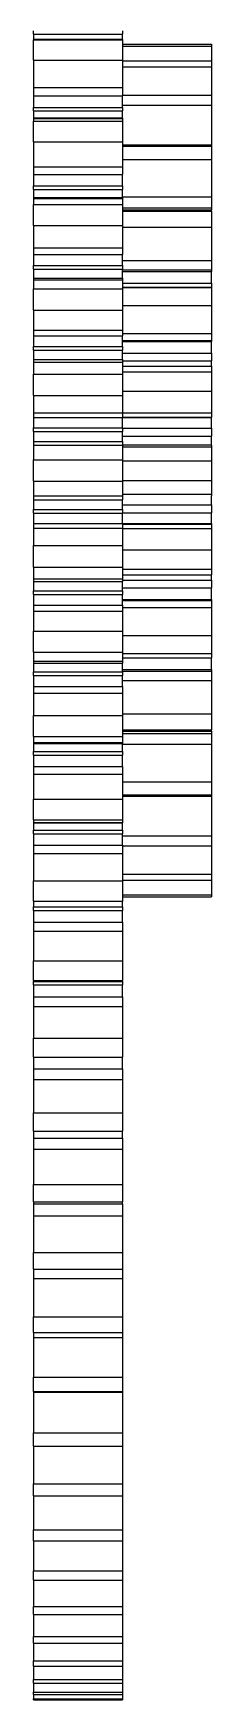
# Model space of a CAD drawing. Extents: x -49 to 4846, y -968 to 1090.
# Drawn here: x 364 to 384, y -96.9 to 90.2 of the extents above; entities that cross this region are included whole.
import ezdxf

# ---------------------------------------------------------------- set-up
doc = ezdxf.new("R2010")
doc.units = 0
doc.layers.get('0').update_dxf_attribs({"linetype": 'CONTINUOUS'})

msp = doc.modelspace()

# ---------------------------------------------------------------- linework, layer by layer
at = {"color": 1}
for p, q in [((363.991122, 90.067749), (363.991122, 90.458796)), ((363.991122, 90.067749), (363.991122, 89.482813)), ((363.991122, 90.067749), (373.991122, 90.067749)), ((373.991122, 90.458796), (373.991122, 90.067749)), ((373.991122, 89.482813), (373.991122, 90.067749)), ((373.991122, 89.482813), (363.991122, 89.482813)), ((363.991122, 89.482813), (363.991122, 89.42574)), ((363.991122, 87.160784), (363.991122, 89.42574)), ((363.991122, 89.42574), (373.991122, 89.42574)), ((373.991122, 89.482813), (373.991122, 89.42574)), ((373.991122, 89.42574), (373.991122, 87.160784)), ((373.991122, 88.939137), (383.991122, 88.939137)), ((373.991122, 88.939137), (383.991122, 88.939137)), ((373.991122, 88.708139), (383.991122, 88.708139)), ((373.991122, 88.708139), (383.991122, 88.708139)), ((383.991122, 88.939137), (383.991122, 88.708139)), ((383.991122, 88.939137), (383.991122, 88.708139)), ((383.991122, 88.70814), (383.991122, 87.079169)), ((383.991122, 88.70814), (383.991122, 87.079169)), ((363.991122, 87.160784), (363.991122, 84.087069)), ((363.991122, 87.160784), (373.991122, 87.160784)), ((373.991122, 87.160784), (373.991122, 84.087069)), ((373.991122, 87.079169), (383.991122, 87.079169)), ((373.991122, 87.079169), (383.991122, 87.079169)), ((373.991122, 86.396272), (383.991122, 86.396272)), ((373.991122, 86.396272), (383.991122, 86.396272)), ((383.991122, 87.079169), (383.991122, 86.396272)), ((383.991122, 87.079169), (383.991122, 86.396272)), ((383.991122, 86.396274), (383.991122, 83.209526)), ((383.991122, 86.396274), (383.991122, 83.209526)), ((363.991122, 84.087069), (363.991122, 83.152949)), ((363.991122, 84.087069), (373.991122, 84.087069)), ((363.991122, 83.152949), (363.991122, 81.855207)), ((363.991122, 83.152949), (373.991122, 83.152949)), ((373.991122, 84.087069), (373.991122, 83.152949)), ((373.991122, 83.209526), (383.991122, 83.209526)), ((373.991122, 83.209526), (383.991122, 83.209526)), ((373.991122, 81.855207), (373.991122, 83.152949)), ((383.991122, 83.209526), (383.991122, 82.104576)), ((383.991122, 83.209526), (383.991122, 82.104576)), ((363.991122, 81.454091), (363.991122, 81.855207)), ((363.991122, 81.855207), (373.991122, 81.855207)), ((363.991122, 81.454091), (363.991122, 80.62639)), ((363.991122, 81.454091), (373.991122, 81.454091)), ((373.991122, 80.62639), (363.991122, 80.62639)), ((363.991122, 80.62639), (363.991122, 80.62085)), ((363.991122, 80.62085), (363.991122, 80.291247)), ((363.991122, 80.62085), (373.991122, 80.62085)), ((373.991122, 82.104576), (383.991122, 82.104576)), ((373.991122, 82.104576), (383.991122, 82.104576)), ((373.991122, 81.855207), (373.991122, 81.454091)), ((373.991122, 80.62639), (373.991122, 81.454091)), ((373.991122, 80.62639), (373.991122, 80.62085)), ((373.991122, 80.62085), (373.991122, 80.291247)), ((383.991122, 82.104577), (383.991122, 77.652639)), ((383.991122, 82.104577), (383.991122, 77.652639)), ((363.991122, 77.974302), (363.991122, 80.291247)), ((363.991122, 80.291247), (373.991122, 80.291247)), ((373.991122, 80.291247), (373.991122, 77.974302)), ((363.991122, 77.974302), (363.991122, 75.164071)), ((363.991122, 77.974302), (373.991122, 77.974302)), ((373.991122, 77.974303), (373.991122, 75.164071)), ((373.991122, 77.652639), (383.991122, 77.652639)), ((373.991122, 77.652639), (383.991122, 77.652639)), ((373.991122, 77.49933), (383.991122, 77.49933)), ((373.991122, 77.49933), (383.991122, 77.49933)), ((383.991122, 77.652643), (383.991122, 77.49933)), ((383.991122, 77.652643), (383.991122, 77.49933)), ((383.991122, 77.49933), (383.991122, 76.020618)), ((383.991122, 77.49933), (383.991122, 76.020618)), ((363.991122, 75.164071), (363.991122, 74.32251)), ((363.991122, 75.164071), (373.991122, 75.164071)), ((373.991122, 76.020618), (383.991122, 76.020618)), ((373.991122, 76.020618), (383.991122, 76.020618)), ((373.991122, 75.164071), (373.991122, 74.32251)), ((383.991122, 76.020619), (383.991122, 71.826289)), ((383.991122, 76.020619), (383.991122, 71.826289)), ((363.991122, 74.32251), (363.991122, 73.053044)), ((363.991122, 74.32251), (373.991122, 74.32251)), ((363.991122, 72.643813), (363.991122, 73.053044)), ((363.991122, 73.053044), (373.991122, 73.053044)), ((373.991122, 73.053044), (373.991122, 74.32251)), ((373.991122, 73.053044), (373.991122, 72.643813)), ((363.991122, 72.643813), (363.991122, 71.734054)), ((363.991122, 72.643813), (373.991122, 72.643813)), ((363.991122, 71.734054), (363.991122, 71.627732)), ((363.991122, 71.734054), (373.991122, 71.734054)), ((363.991122, 71.627732), (363.991122, 70.9658)), ((363.991122, 71.627732), (373.991122, 71.627732)), ((373.991122, 71.734054), (373.991122, 72.643813)), ((373.991122, 71.826289), (383.991122, 71.826289)), ((373.991122, 71.826289), (383.991122, 71.826289)), ((373.991122, 71.734054), (373.991122, 71.627732)), ((373.991122, 71.627732), (373.991122, 70.9658)), ((383.991122, 71.826292), (383.991122, 70.593247)), ((383.991122, 71.826292), (383.991122, 70.593247)), ((363.991122, 68.608155), (363.991122, 70.9658)), ((363.991122, 70.9658), (373.991122, 70.9658)), ((373.991122, 70.9658), (373.991122, 68.608155)), ((373.991122, 70.593247), (383.991122, 70.593247)), ((373.991122, 70.593247), (383.991122, 70.593247)), ((373.991122, 70.348786), (383.991122, 70.348786)), ((373.991122, 70.348786), (383.991122, 70.348786)), ((373.991122, 70.198142), (383.991122, 70.198142)), ((373.991122, 70.198142), (383.991122, 70.198142)), ((383.991122, 70.593247), (383.991122, 70.348786)), ((383.991122, 70.593247), (383.991122, 70.348786)), ((383.991122, 70.198142), (383.991122, 70.348786)), ((383.991122, 70.198142), (383.991122, 70.348786)), ((383.991122, 70.198142), (383.991122, 68.410295)), ((383.991122, 70.198142), (383.991122, 68.410295)), ((363.991122, 68.608155), (363.991122, 66.075098)), ((363.991122, 68.608155), (373.991122, 68.608155)), ((373.991122, 68.608155), (373.991122, 66.075098)), ((373.991122, 68.410295), (383.991122, 68.410295)), ((373.991122, 68.410295), (383.991122, 68.410295)), ((383.991122, 68.410297), (383.991122, 64.656887)), ((383.991122, 68.410297), (383.991122, 64.656887)), ((363.991122, 66.075098), (363.991122, 65.330196)), ((363.991122, 66.075098), (373.991122, 66.075098)), ((373.991122, 66.075098), (373.991122, 65.330196)), ((363.991122, 65.330196), (363.991122, 64.09519)), ((363.991122, 65.330196), (373.991122, 65.330196)), ((363.991122, 63.679839), (363.991122, 64.09519)), ((363.991122, 64.09519), (373.991122, 64.09519)), ((363.991122, 63.679839), (363.991122, 62.703026)), ((363.991122, 63.679839), (373.991122, 63.679839)), ((373.991122, 64.09519), (373.991122, 65.330196)), ((373.991122, 64.656887), (383.991122, 64.656887)), ((373.991122, 64.656887), (383.991122, 64.656887)), ((373.991122, 64.09519), (373.991122, 63.679839)), ((373.991122, 62.703026), (373.991122, 63.679839)), ((373.991122, 63.630983), (383.991122, 63.630983)), ((373.991122, 63.630983), (383.991122, 63.630983)), ((383.991122, 64.65689), (383.991122, 63.630983)), ((383.991122, 64.65689), (383.991122, 63.630983)), ((383.991122, 63.630983), (383.991122, 63.443544)), ((383.991122, 63.630983), (383.991122, 63.443544)), ((363.991122, 62.703026), (363.991122, 62.485869)), ((363.991122, 62.703026), (373.991122, 62.703026)), ((363.991122, 62.485869), (363.991122, 61.494831)), ((363.991122, 62.485869), (373.991122, 62.485869)), ((373.991122, 63.443544), (383.991122, 63.443544)), ((373.991122, 63.443544), (383.991122, 63.443544)), ((373.991122, 62.703026), (373.991122, 62.485869)), ((373.991122, 62.485869), (373.991122, 61.494831)), ((373.991122, 62.109838), (383.991122, 62.109838)), ((373.991122, 62.109838), (383.991122, 62.109838)), ((383.991122, 62.109838), (383.991122, 63.443544)), ((383.991122, 62.109838), (383.991122, 63.443544)), ((383.991122, 62.109838), (383.991122, 61.652363)), ((383.991122, 62.109838), (383.991122, 61.652363)), ((363.991122, 59.107972), (363.991122, 61.494831)), ((363.991122, 61.494831), (373.991122, 61.494831)), ((383.991122, 61.652363), (373.991122, 61.652363)), ((383.991122, 61.652363), (373.991122, 61.652363)), ((373.991122, 61.625062), (383.991122, 61.625062)), ((373.991122, 61.625062), (383.991122, 61.625062)), ((373.991122, 61.494831), (373.991122, 59.107972)), ((383.991122, 61.652363), (383.991122, 61.625062)), ((383.991122, 61.652363), (383.991122, 61.625062)), ((383.991122, 61.625062), (383.991122, 59.606217)), ((383.991122, 61.625062), (383.991122, 59.606217)), ((363.991122, 59.107972), (363.991122, 56.86443)), ((363.991122, 59.107972), (373.991122, 59.107972)), ((373.991122, 59.606217), (383.991122, 59.606217)), ((373.991122, 59.606217), (383.991122, 59.606217)), ((373.991122, 59.107972), (373.991122, 56.86443)), ((383.991122, 59.606218), (383.991122, 56.457771)), ((383.991122, 59.606218), (383.991122, 56.457771)), ((363.991122, 56.86443), (363.991122, 56.219817)), ((363.991122, 56.86443), (373.991122, 56.86443)), ((363.991122, 56.219817), (363.991122, 55.025288)), ((363.991122, 56.219817), (373.991122, 56.219817)), ((373.991122, 56.86443), (373.991122, 56.219817)), ((373.991122, 56.457771), (383.991122, 56.457771)), ((373.991122, 56.457771), (383.991122, 56.457771)), ((373.991122, 55.025288), (373.991122, 56.219817)), ((383.991122, 56.457774), (383.991122, 55.683842)), ((383.991122, 56.457774), (383.991122, 55.683842)), ((363.991122, 54.605839), (363.991122, 55.025288)), ((363.991122, 55.025288), (373.991122, 55.025288)), ((363.991122, 54.605839), (363.991122, 53.566732)), ((363.991122, 54.605839), (373.991122, 54.605839)), ((373.991122, 55.683842), (383.991122, 55.683842)), ((373.991122, 55.683842), (383.991122, 55.683842)), ((373.991122, 55.561618), (383.991122, 55.561618)), ((373.991122, 55.561618), (383.991122, 55.561618)), ((373.991122, 55.025288), (373.991122, 54.605839)), ((373.991122, 53.566732), (373.991122, 54.605839)), ((373.991122, 54.270535), (383.991122, 54.270535)), ((373.991122, 54.270535), (383.991122, 54.270535)), ((383.991122, 55.683842), (383.991122, 55.561618)), ((383.991122, 55.683842), (383.991122, 55.561618)), ((383.991122, 54.270535), (383.991122, 55.561618)), ((383.991122, 54.270535), (383.991122, 55.561618)), ((383.991122, 54.270535), (383.991122, 53.41429)), ((383.991122, 54.270535), (383.991122, 53.41429)), ((363.991122, 53.566732), (363.991122, 53.239797)), ((363.991122, 53.566732), (373.991122, 53.566732)), ((363.991122, 53.239797), (363.991122, 51.924482)), ((363.991122, 53.239797), (373.991122, 53.239797)), ((373.991122, 53.566732), (373.991122, 53.239797)), ((373.991122, 53.41429), (383.991122, 53.41429)), ((373.991122, 53.41429), (383.991122, 53.41429)), ((373.991122, 53.239797), (373.991122, 51.924482)), ((373.991122, 52.797127), (383.991122, 52.797127)), ((373.991122, 52.797127), (383.991122, 52.797127)), ((383.991122, 52.797127), (383.991122, 53.41429)), ((383.991122, 52.797127), (383.991122, 53.41429)), ((383.991122, 52.797127), (383.991122, 52.154772)), ((383.991122, 52.797127), (383.991122, 52.154772)), ((363.991122, 49.520037), (363.991122, 51.924482)), ((363.991122, 51.924482), (373.991122, 51.924482)), ((373.991122, 52.154772), (383.991122, 52.154772)), ((373.991122, 52.154772), (383.991122, 52.154772)), ((373.991122, 51.924482), (373.991122, 49.520037)), ((383.991122, 52.154772), (383.991122, 49.993163)), ((383.991122, 52.154772), (383.991122, 49.993163)), ((363.991122, 49.520037), (363.991122, 47.576941)), ((363.991122, 49.520037), (373.991122, 49.520037)), ((373.991122, 49.993163), (383.991122, 49.993163)), ((373.991122, 49.993163), (383.991122, 49.993163)), ((373.991122, 49.520037), (373.991122, 47.576941)), ((383.991122, 49.993164), (383.991122, 47.587282)), ((383.991122, 49.993164), (383.991122, 47.587282)), ((363.991122, 47.576941), (363.991122, 47.035756)), ((363.991122, 47.576941), (373.991122, 47.576941)), ((363.991122, 47.035756), (363.991122, 45.887525)), ((363.991122, 47.035756), (373.991122, 47.035756)), ((373.991122, 47.587282), (383.991122, 47.587282)), ((373.991122, 47.587282), (383.991122, 47.587282)), ((373.991122, 47.576941), (373.991122, 47.035756)), ((373.991122, 47.099152), (383.991122, 47.099152)), ((373.991122, 47.099152), (383.991122, 47.099152)), ((373.991122, 47.047484), (383.991122, 47.047484)), ((373.991122, 47.047484), (383.991122, 47.047484)), ((373.991122, 45.887525), (373.991122, 47.035756)), ((383.991122, 47.587284), (383.991122, 47.099152)), ((383.991122, 47.587284), (383.991122, 47.099152)), ((383.991122, 47.099152), (383.991122, 47.047484)), ((383.991122, 47.099152), (383.991122, 47.047484)), ((383.991122, 45.855452), (383.991122, 47.047484)), ((383.991122, 45.855452), (383.991122, 47.047484)), ((363.991122, 45.466023), (363.991122, 45.887525)), ((363.991122, 45.887525), (373.991122, 45.887525)), ((363.991122, 45.466023), (363.991122, 44.369684)), ((363.991122, 45.466023), (373.991122, 45.466023)), ((373.991122, 45.887525), (373.991122, 45.466023)), ((373.991122, 45.855452), (383.991122, 45.855452)), ((373.991122, 45.855452), (383.991122, 45.855452)), ((373.991122, 44.369684), (373.991122, 45.466023)), ((373.991122, 44.960074), (383.991122, 44.960074)), ((373.991122, 44.960074), (383.991122, 44.960074)), ((383.991122, 45.855452), (383.991122, 44.960074)), ((383.991122, 45.855452), (383.991122, 44.960074)), ((383.991122, 43.940134), (383.991122, 44.960074)), ((383.991122, 43.940134), (383.991122, 44.960074)), ((363.991122, 44.369684), (363.991122, 43.934562)), ((363.991122, 44.369684), (373.991122, 44.369684)), ((363.991122, 43.934562), (363.991122, 42.301379)), ((363.991122, 43.934562), (373.991122, 43.934562)), ((373.991122, 44.369684), (373.991122, 43.934562)), ((383.991122, 43.940134), (373.991122, 43.940134)), ((383.991122, 43.940134), (373.991122, 43.940134)), ((373.991122, 43.934562), (373.991122, 42.301379)), ((373.991122, 43.759338), (383.991122, 43.759338)), ((373.991122, 43.759338), (383.991122, 43.759338)), ((383.991122, 43.940134), (383.991122, 43.759338)), ((383.991122, 43.940134), (383.991122, 43.759338)), ((383.991122, 43.759338), (383.991122, 42.201171)), ((383.991122, 43.759338), (383.991122, 42.201171)), ((363.991122, 39.891063), (363.991122, 42.301379)), ((363.991122, 42.301379), (373.991122, 42.301379)), ((373.991122, 42.301379), (373.991122, 39.891063)), ((373.991122, 42.201171), (383.991122, 42.201171)), ((373.991122, 42.201171), (383.991122, 42.201171)), ((383.991122, 42.201171), (383.991122, 39.99127)), ((383.991122, 42.201171), (383.991122, 39.99127)), ((363.991122, 39.891063), (363.991122, 38.257879)), ((363.991122, 39.891063), (373.991122, 39.891063)), ((373.991122, 39.99127), (383.991122, 39.99127)), ((373.991122, 39.99127), (383.991122, 39.99127)), ((373.991122, 39.891063), (373.991122, 38.257879)), ((383.991122, 39.991271), (383.991122, 38.433102)), ((383.991122, 39.991271), (383.991122, 38.433102)), ((363.991122, 38.257879), (363.991122, 37.822759)), ((363.991122, 38.257879), (373.991122, 38.257879)), ((363.991122, 37.822759), (363.991122, 36.726418)), ((363.991122, 37.822759), (373.991122, 37.822759)), ((373.991122, 38.433102), (383.991122, 38.433102)), ((373.991122, 38.433102), (383.991122, 38.433102)), ((373.991122, 38.257879), (373.991122, 37.822759)), ((373.991122, 36.726418), (373.991122, 37.822759)), ((383.991122, 38.433103), (383.991122, 38.252894)), ((383.991122, 38.433103), (383.991122, 38.252894)), ((383.991122, 37.232367), (383.991122, 38.252894)), ((383.991122, 37.232367), (383.991122, 38.252894)), ((363.991122, 36.304917), (363.991122, 36.726418)), ((363.991122, 36.726418), (373.991122, 36.726418)), ((363.991122, 36.304917), (363.991122, 35.156687)), ((363.991122, 36.304917), (373.991122, 36.304917)), ((373.991122, 37.232367), (383.991122, 37.232367)), ((373.991122, 37.232367), (383.991122, 37.232367)), ((373.991122, 36.726418), (373.991122, 36.304917)), ((373.991122, 36.33699), (383.991122, 36.33699)), ((373.991122, 36.33699), (383.991122, 36.33699)), ((373.991122, 35.156687), (373.991122, 36.304917)), ((383.991122, 37.232367), (383.991122, 36.33699)), ((383.991122, 37.232367), (383.991122, 36.33699)), ((383.991122, 35.144957), (383.991122, 36.33699)), ((383.991122, 35.144957), (383.991122, 36.33699)), ((363.991122, 35.156687), (363.991122, 34.6155)), ((363.991122, 35.156687), (373.991122, 35.156687)), ((363.991122, 34.6155), (363.991122, 32.672404)), ((363.991122, 34.6155), (373.991122, 34.6155)), ((373.991122, 35.156687), (373.991122, 34.6155)), ((373.991122, 35.144957), (383.991122, 35.144957)), ((373.991122, 35.144957), (383.991122, 35.144957)), ((373.991122, 35.093289), (383.991122, 35.093289)), ((373.991122, 35.093289), (383.991122, 35.093289)), ((373.991122, 34.6155), (373.991122, 32.672404)), ((373.991122, 34.605158), (383.991122, 34.605158)), ((373.991122, 34.605158), (383.991122, 34.605158)), ((383.991122, 35.144957), (383.991122, 35.093289)), ((383.991122, 35.144957), (383.991122, 35.093289)), ((383.991122, 35.09329), (383.991122, 34.605158)), ((383.991122, 35.09329), (383.991122, 34.605158)), ((383.991122, 34.605158), (383.991122, 32.199278)), ((383.991122, 34.605158), (383.991122, 32.199278)), ((363.991122, 30.267959), (363.991122, 32.672404)), ((363.991122, 32.672404), (373.991122, 32.672404)), ((373.991122, 32.672404), (373.991122, 30.267959)), ((373.991122, 32.199278), (383.991122, 32.199278)), ((373.991122, 32.199278), (383.991122, 32.199278)), ((383.991122, 32.199278), (383.991122, 30.037669)), ((383.991122, 32.199278), (383.991122, 30.037669)), ((363.991122, 30.267959), (363.991122, 28.952644)), ((363.991122, 30.267959), (373.991122, 30.267959)), ((373.991122, 30.267959), (373.991122, 28.952644)), ((373.991122, 30.037669), (383.991122, 30.037669)), ((373.991122, 30.037669), (383.991122, 30.037669)), ((383.991122, 30.037669), (383.991122, 29.395314)), ((383.991122, 30.037669), (383.991122, 29.395314)), ((363.991122, 28.952644), (363.991122, 28.62571)), ((363.991122, 28.952644), (373.991122, 28.952644)), ((363.991122, 28.62571), (363.991122, 27.586602)), ((363.991122, 28.62571), (373.991122, 28.62571)), ((373.991122, 29.395314), (383.991122, 29.395314)), ((373.991122, 29.395314), (383.991122, 29.395314)), ((373.991122, 28.952644), (373.991122, 28.62571)), ((373.991122, 28.778151), (383.991122, 28.778151)), ((373.991122, 28.778151), (383.991122, 28.778151)), ((373.991122, 27.586602), (373.991122, 28.62571)), ((383.991122, 28.778151), (383.991122, 29.395314)), ((383.991122, 28.778151), (383.991122, 29.395314)), ((383.991122, 28.778151), (383.991122, 27.921906)), ((383.991122, 28.778151), (383.991122, 27.921906)), ((363.991122, 27.167153), (363.991122, 27.586602)), ((363.991122, 27.586602), (373.991122, 27.586602)), ((363.991122, 27.167153), (363.991122, 25.972627)), ((363.991122, 27.167153), (373.991122, 27.167153)), ((373.991122, 27.921906), (383.991122, 27.921906)), ((373.991122, 27.921906), (383.991122, 27.921906)), ((373.991122, 27.586602), (373.991122, 27.167153)), ((373.991122, 25.972627), (373.991122, 27.167153)), ((373.991122, 26.630823), (383.991122, 26.630823)), ((373.991122, 26.630823), (383.991122, 26.630823)), ((373.991122, 26.508599), (383.991122, 26.508599)), ((373.991122, 26.508599), (383.991122, 26.508599)), ((383.991122, 26.630823), (383.991122, 27.921906)), ((383.991122, 26.630823), (383.991122, 27.921906)), ((383.991122, 26.630823), (383.991122, 26.508599)), ((383.991122, 26.630823), (383.991122, 26.508599)), ((383.991122, 26.508602), (383.991122, 25.734668)), ((383.991122, 26.508602), (383.991122, 25.734668)), ((363.991122, 25.972627), (363.991122, 25.328011)), ((363.991122, 25.972627), (373.991122, 25.972627)), ((363.991122, 25.328011), (363.991122, 23.08447)), ((363.991122, 25.328011), (373.991122, 25.328011)), ((373.991122, 25.972627), (373.991122, 25.328011)), ((373.991122, 25.734668), (383.991122, 25.734668)), ((373.991122, 25.734668), (383.991122, 25.734668)), ((373.991122, 25.328011), (373.991122, 23.084469)), ((383.991122, 25.734668), (383.991122, 22.586224)), ((383.991122, 25.734668), (383.991122, 22.586224)), ((363.991122, 20.69761), (363.991122, 23.08447)), ((363.991122, 23.08447), (373.991122, 23.08447)), ((373.991122, 23.08447), (373.991122, 20.69761)), ((373.991122, 22.586224), (383.991122, 22.586224)), ((373.991122, 22.586224), (383.991122, 22.586224)), ((383.991122, 22.586224), (383.991122, 20.567379)), ((383.991122, 22.586224), (383.991122, 20.567379)), ((363.991122, 20.69761), (363.991122, 19.706572)), ((363.991122, 20.69761), (373.991122, 20.69761)), ((373.991122, 20.69761), (373.991122, 19.706572)), ((363.991122, 19.706572), (363.991122, 19.489416)), ((363.991122, 19.706572), (373.991122, 19.706572)), ((363.991122, 19.489416), (363.991122, 18.512602)), ((363.991122, 19.489416), (373.991122, 19.489416)), ((373.991122, 20.567379), (383.991122, 20.567379)), ((373.991122, 20.567379), (383.991122, 20.567379)), ((383.991122, 20.540079), (373.991122, 20.540079)), ((383.991122, 20.540079), (373.991122, 20.540079)), ((373.991122, 20.082603), (383.991122, 20.082603)), ((373.991122, 20.082603), (383.991122, 20.082603)), ((373.991122, 19.706572), (373.991122, 19.489416)), ((373.991122, 18.512602), (373.991122, 19.489416)), ((373.991122, 18.748897), (383.991122, 18.748897)), ((373.991122, 18.748897), (383.991122, 18.748897)), ((383.991122, 20.567379), (383.991122, 20.540079)), ((383.991122, 20.567379), (383.991122, 20.540079)), ((383.991122, 20.540079), (383.991122, 20.082603)), ((383.991122, 20.540079), (383.991122, 20.082603)), ((383.991122, 18.748897), (383.991122, 20.082603)), ((383.991122, 18.748897), (383.991122, 20.082603)), ((383.991122, 18.748897), (383.991122, 18.561458)), ((383.991122, 18.748897), (383.991122, 18.561458)), ((363.991122, 18.097251), (363.991122, 18.512602)), ((363.991122, 18.512602), (373.991122, 18.512602)), ((363.991122, 18.097251), (363.991122, 16.862248)), ((363.991122, 18.097251), (373.991122, 18.097251)), ((363.991122, 16.862248), (363.991122, 16.117343)), ((363.991122, 16.862248), (373.991122, 16.862248)), ((373.991122, 18.561458), (383.991122, 18.561458)), ((373.991122, 18.561458), (383.991122, 18.561458)), ((373.991122, 18.512602), (373.991122, 18.097251)), ((373.991122, 16.862248), (373.991122, 18.097251)), ((373.991122, 17.535552), (383.991122, 17.535552)), ((373.991122, 17.535552), (383.991122, 17.535552)), ((373.991122, 16.862248), (373.991122, 16.117343)), ((383.991122, 18.561462), (383.991122, 17.535552)), ((383.991122, 18.561462), (383.991122, 17.535552)), ((383.991122, 17.535552), (383.991122, 13.782146)), ((383.991122, 17.535552), (383.991122, 13.782146)), ((363.991122, 16.117343), (363.991122, 13.584286)), ((363.991122, 16.117343), (373.991122, 16.117343)), ((373.991122, 16.117343), (373.991122, 13.584286)), ((363.991122, 11.226642), (363.991122, 13.584286)), ((363.991122, 13.584286), (373.991122, 13.584286)), ((373.991122, 13.782146), (383.991122, 13.782146)), ((373.991122, 13.782146), (383.991122, 13.782146)), ((373.991122, 13.584286), (373.991122, 11.226642)), ((383.991122, 13.782146), (383.991122, 11.994299)), ((383.991122, 13.782146), (383.991122, 11.994299)), ((363.991122, 11.226642), (363.991122, 10.564709)), ((363.991122, 11.226642), (373.991122, 11.226642)), ((373.991122, 11.994299), (383.991122, 11.994299)), ((373.991122, 11.994299), (383.991122, 11.994299)), ((373.991122, 11.843656), (383.991122, 11.843656)), ((373.991122, 11.843656), (383.991122, 11.843656)), ((373.991122, 11.599194), (383.991122, 11.599194)), ((373.991122, 11.599194), (383.991122, 11.599194)), ((373.991122, 11.226642), (373.991122, 10.564709)), ((383.991122, 11.843656), (383.991122, 11.994299)), ((383.991122, 11.843656), (383.991122, 11.994299)), ((383.991122, 11.843656), (383.991122, 11.599194)), ((383.991122, 11.843656), (383.991122, 11.599194)), ((383.991122, 11.5992), (383.991122, 10.36615)), ((383.991122, 11.5992), (383.991122, 10.36615)), ((363.991122, 10.564709), (363.991122, 10.458388)), ((363.991122, 10.564709), (373.991122, 10.564709)), ((363.991122, 10.458388), (363.991122, 9.548628)), ((363.991122, 10.458388), (373.991122, 10.458388)), ((363.991122, 9.139397), (363.991122, 9.548628)), ((363.991122, 9.548628), (373.991122, 9.548628)), ((373.991122, 10.564709), (373.991122, 10.458388)), ((373.991122, 9.548628), (373.991122, 10.458388)), ((373.991122, 10.36615), (383.991122, 10.36615)), ((373.991122, 10.36615), (383.991122, 10.36615)), ((373.991122, 9.548628), (373.991122, 9.139397)), ((383.991122, 10.36615), (383.991122, 6.171824)), ((383.991122, 10.36615), (383.991122, 6.171824)), ((363.991122, 9.139397), (363.991122, 7.869934)), ((363.991122, 9.139397), (373.991122, 9.139397)), ((363.991122, 7.869934), (363.991122, 7.02837)), ((363.991122, 7.869934), (373.991122, 7.869934)), ((373.991122, 7.869934), (373.991122, 9.139397)), ((373.991122, 7.869934), (373.991122, 7.02837)), ((363.991122, 7.02837), (363.991122, 4.218139)), ((363.991122, 7.02837), (373.991122, 7.02837)), ((373.991122, 7.02837), (373.991122, 4.218139)), ((373.991122, 6.171824), (383.991122, 6.171824)), ((373.991122, 6.171824), (383.991122, 6.171824)), ((383.991122, 6.171824), (383.991122, 4.693112)), ((383.991122, 6.171824), (383.991122, 4.693112)), ((363.991122, 1.901194), (363.991122, 4.218139)), ((363.991122, 4.218139), (373.991122, 4.218139)), ((373.991122, 4.693112), (383.991122, 4.693112)), ((373.991122, 4.693112), (383.991122, 4.693112)), ((373.991122, 4.5398), (383.991122, 4.5398)), ((373.991122, 4.5398), (383.991122, 4.5398)), ((373.991122, 4.218139), (373.991122, 1.901194)), ((383.991122, 4.693112), (383.991122, 4.5398)), ((383.991122, 4.693112), (383.991122, 4.5398)), ((383.991122, 4.5398), (383.991122, 0.087865)), ((383.991122, 4.5398), (383.991122, 0.087865)), ((363.991122, 1.901194), (363.991122, 1.571591)), ((363.991122, 1.901194), (373.991122, 1.901194)), ((373.991122, 1.901194), (373.991122, 1.571591)), ((363.991122, 1.571591), (363.991122, 1.566052)), ((363.991122, 1.571591), (373.991122, 1.571591)), ((373.991122, 1.566052), (363.991122, 1.566052)), ((363.991122, 1.566052), (363.991122, 0.738351)), ((363.991122, 0.337234), (363.991122, 0.738351)), ((363.991122, 0.738351), (373.991122, 0.738351)), ((363.991122, 0.337234), (363.991122, -0.960505)), ((363.991122, 0.337234), (373.991122, 0.337234)), ((373.991122, 1.571591), (373.991122, 1.566052)), ((373.991122, 0.738351), (373.991122, 1.566052)), ((373.991122, 0.738351), (373.991122, 0.337234)), ((373.991122, -0.960505), (373.991122, 0.337234)), ((373.991122, 0.087865), (383.991122, 0.087865)), ((373.991122, 0.087865), (383.991122, 0.087865)), ((383.991122, 0.087865), (383.991122, -1.017085)), ((383.991122, 0.087865), (383.991122, -1.017085)), ((363.991122, -0.960505), (363.991122, -1.894628)), ((363.991122, -0.960505), (373.991122, -0.960505)), ((373.991122, -0.960505), (373.991122, -1.894628)), ((373.991122, -1.017085), (383.991122, -1.017085)), ((373.991122, -1.017085), (383.991122, -1.017085)), ((383.991122, -1.017085), (383.991122, -4.203831)), ((383.991122, -1.017085), (383.991122, -4.203831)), ((363.991122, -1.894628), (363.991122, -4.968343)), ((363.991122, -1.894628), (373.991122, -1.894628)), ((373.991122, -1.894628), (373.991122, -4.968343)), ((363.991122, -7.233299), (363.991122, -4.968343)), ((363.991122, -4.968343), (373.991122, -4.968343)), ((373.991122, -4.203831), (383.991122, -4.203831)), ((373.991122, -4.203831), (383.991122, -4.203831)), ((373.991122, -4.886728), (383.991122, -4.886728)), ((373.991122, -4.886728), (383.991122, -4.886728)), ((373.991122, -4.968343), (373.991122, -7.233299)), ((383.991122, -4.203831), (383.991122, -4.886728)), ((383.991122, -4.203831), (383.991122, -4.886728)), ((383.991122, -4.886728), (383.991122, -6.515698)), ((383.991122, -4.886728), (383.991122, -6.515698)), ((363.991122, -7.233299), (363.991122, -7.290372)), ((363.991122, -7.233299), (373.991122, -7.233299)), ((373.991122, -7.290372), (363.991122, -7.290372)), ((363.991122, -7.290372), (363.991122, -7.875307)), ((373.991122, -6.515698), (383.991122, -6.515698)), ((373.991122, -6.515698), (383.991122, -6.515698)), ((373.991122, -6.746696), (383.991122, -6.746696)), ((373.991122, -6.746696), (383.991122, -6.746696)), ((373.991122, -7.233299), (373.991122, -7.290372)), ((373.991122, -7.875307), (373.991122, -7.290372)), ((383.991122, -6.515698), (383.991122, -6.746696)), ((383.991122, -6.515698), (383.991122, -6.746696)), ((363.991122, -8.266355), (363.991122, -7.875307)), ((363.991122, -7.875307), (373.991122, -7.875307)), ((363.991122, -8.266355), (363.991122, -9.586047)), ((363.991122, -8.266355), (373.991122, -8.266355)), ((373.991122, -7.875307), (373.991122, -8.266355)), ((373.991122, -9.586047), (373.991122, -8.266355)), ((363.991122, -9.586047), (363.991122, -10.608179)), ((363.991122, -9.586047), (373.991122, -9.586047)), ((363.991122, -10.608179), (363.991122, -13.930402)), ((363.991122, -10.608179), (373.991122, -10.608179)), ((373.991122, -9.586047), (373.991122, -10.608179)), ((373.991122, -10.608179), (373.991122, -13.930402)), ((363.991122, -16.132336), (363.991122, -13.930402)), ((363.991122, -13.930402), (373.991122, -13.930402)), ((373.991122, -13.930402), (373.991122, -16.132336)), ((363.991122, -16.132336), (363.991122, -16.250381)), ((363.991122, -16.132336), (373.991122, -16.132336)), ((363.991122, -16.629455), (363.991122, -16.250381)), ((363.991122, -16.250381), (373.991122, -16.250381)), ((363.991122, -16.629455), (363.991122, -17.964671)), ((363.991122, -16.629455), (373.991122, -16.629455)), ((373.991122, -16.250381), (373.991122, -16.132336)), ((373.991122, -16.250381), (373.991122, -16.629455)), ((373.991122, -17.964671), (373.991122, -16.629455)), ((363.991122, -17.964671), (363.991122, -19.069832)), ((363.991122, -17.964671), (373.991122, -17.964671)), ((373.991122, -17.964671), (373.991122, -19.069832)), ((363.991122, -19.069832), (363.991122, -22.624378)), ((363.991122, -19.069832), (373.991122, -19.069832)), ((373.991122, -19.069832), (373.991122, -22.624378)), ((363.991122, -24.75256), (363.991122, -22.624378)), ((363.991122, -22.624378), (373.991122, -22.624378)), ((373.991122, -22.624378), (373.991122, -24.75256)), ((363.991122, -24.75256), (363.991122, -26.055556)), ((363.991122, -24.75256), (373.991122, -24.75256)), ((363.991122, -26.055556), (363.991122, -27.238361)), ((363.991122, -26.055556), (373.991122, -26.055556)), ((373.991122, -26.055556), (373.991122, -24.75256)), ((373.991122, -26.055556), (373.991122, -27.238361)), ((363.991122, -27.238361), (363.991122, -31.007913)), ((363.991122, -27.238361), (373.991122, -27.238361)), ((373.991122, -27.238361), (373.991122, -31.007913)), ((363.991122, -33.051977), (363.991122, -31.007913)), ((363.991122, -31.007913), (373.991122, -31.007913)), ((373.991122, -31.007913), (373.991122, -33.051977)), ((363.991122, -33.051977), (363.991122, -33.819284)), ((363.991122, -33.051977), (373.991122, -33.051977)), ((373.991122, -33.819284), (373.991122, -33.051977)), ((363.991122, -33.819284), (363.991122, -35.073971)), ((363.991122, -33.819284), (373.991122, -33.819284)), ((363.991122, -35.073971), (363.991122, -39.040163)), ((363.991122, -35.073971), (373.991122, -35.073971)), ((373.991122, -33.819284), (373.991122, -35.073971)), ((373.991122, -35.073971), (373.991122, -39.040163)), ((363.991122, -40.99015), (363.991122, -39.040163)), ((363.991122, -39.040163), (373.991122, -39.040163)), ((373.991122, -39.040163), (373.991122, -40.99015)), ((363.991122, -40.99015), (363.991122, -41.218031)), ((363.991122, -40.99015), (373.991122, -40.99015)), ((373.991122, -41.218031), (373.991122, -40.99015)), ((363.991122, -41.218031), (363.991122, -42.538488)), ((363.991122, -41.218031), (373.991122, -41.218031)), ((363.991122, -42.538488), (363.991122, -46.681998)), ((363.991122, -42.538488), (373.991122, -42.538488)), ((373.991122, -41.218031), (373.991122, -42.538488)), ((373.991122, -42.538488), (373.991122, -46.681998)), ((363.991122, -48.528407), (363.991122, -46.681998)), ((363.991122, -46.681998), (373.991122, -46.681998)), ((373.991122, -46.681998), (373.991122, -48.528407)), ((363.991122, -48.528407), (363.991122, -49.595545)), ((363.991122, -48.528407), (373.991122, -48.528407)), ((373.991122, -48.528407), (373.991122, -49.595545)), ((363.991122, -49.595545), (363.991122, -53.896186)), ((363.991122, -49.595545), (373.991122, -49.595545)), ((373.991122, -49.595545), (373.991122, -53.896186)), ((363.991122, -52.809006), (363.991122, -52.810581)), ((363.991122, -55.630022), (363.991122, -53.896186)), ((363.991122, -53.896186), (373.991122, -53.896186)), ((373.991122, -53.896186), (373.991122, -55.630022)), ((363.991122, -55.630022), (363.991122, -56.21076)), ((363.991122, -55.630022), (373.991122, -55.630022)), ((373.991122, -54.768069), (373.991122, -54.766759)), ((373.991122, -55.630022), (373.991122, -56.210761)), ((363.991122, -56.21076), (363.991122, -60.64758)), ((363.991122, -56.21076), (373.991122, -56.21076)), ((373.991122, -56.21076), (373.991122, -60.64758)), ((363.991122, -62.260396), (363.991122, -60.64758)), ((363.991122, -60.64758), (373.991122, -60.64758)), ((373.991122, -60.64758), (373.991122, -62.260396)), ((363.991122, -62.260396), (363.991122, -62.351906)), ((363.991122, -62.260396), (373.991122, -62.260396)), ((363.991122, -62.351906), (363.991122, -66.903289)), ((363.991122, -62.351906), (373.991122, -62.351906)), ((373.991122, -62.260396), (373.991122, -62.351906)), ((373.991122, -62.351906), (373.991122, -66.903289)), ((363.991122, -68.387228), (363.991122, -66.903289)), ((363.991122, -66.903289), (373.991122, -66.903289)), ((373.991122, -66.903289), (373.991122, -68.387228)), ((363.991122, -68.387228), (363.991122, -72.632835)), ((363.991122, -68.387228), (373.991122, -68.387228)), ((373.991122, -68.387228), (373.991122, -72.632835)), ((363.991122, -73.980667), (363.991122, -72.632835)), ((363.991122, -72.632835), (373.991122, -72.632835)), ((373.991122, -72.632835), (373.991122, -73.980667)), ((363.991122, -73.980667), (363.991122, -77.808304)), ((363.991122, -73.980667), (373.991122, -73.980667)), ((373.991122, -73.980667), (373.991122, -77.808305)), ((363.991122, -79.013463), (363.991122, -77.808304)), ((363.991122, -77.808304), (373.991122, -77.808304)), ((373.991122, -77.808304), (373.991122, -79.013463)), ((363.991122, -79.013463), (363.991122, -82.404483)), ((363.991122, -79.013463), (373.991122, -79.013463)), ((373.991122, -79.013463), (373.991122, -82.404483)), ((363.991122, -83.461096), (363.991122, -82.404483)), ((363.991122, -82.404483), (373.991122, -82.404483)), ((363.991122, -83.461096), (363.991122, -86.398979)), ((363.991122, -83.461096), (373.991122, -83.461096)), ((373.991122, -82.404483), (373.991122, -83.461096)), ((373.991122, -83.461096), (373.991122, -86.398979)), ((363.991122, -87.301899), (363.991122, -86.398979)), ((363.991122, -86.398979), (373.991122, -86.398979)), ((363.991122, -87.301899), (363.991122, -89.77233)), ((363.991122, -87.301899), (373.991122, -87.301899)), ((373.991122, -86.398979), (373.991122, -87.301899)), ((373.991122, -87.301899), (373.991122, -89.772331)), ((363.991122, -90.517159), (363.991122, -89.77233)), ((363.991122, -89.77233), (373.991122, -89.77233)), ((363.991122, -90.517159), (363.991122, -92.508104)), ((363.991122, -90.517159), (373.991122, -90.517159)), ((373.991122, -89.77233), (373.991122, -90.517159)), ((373.991122, -90.517159), (373.991122, -92.508104)), ((363.991122, -93.091212), (363.991122, -92.508104)), ((363.991122, -92.508104), (373.991122, -92.508104)), ((363.991122, -93.091212), (363.991122, -94.59297)), ((363.991122, -93.091212), (373.991122, -93.091212)), ((373.991122, -92.508104), (373.991122, -93.091212)), ((373.991122, -93.091212), (373.991122, -94.592971)), ((363.991122, -95.011517), (363.991122, -94.59297)), ((363.991122, -94.59297), (373.991122, -94.59297)), ((363.991122, -95.011517), (363.991122, -96.016773)), ((363.991122, -95.011518), (373.991122, -95.011518)), ((373.991122, -94.59297), (373.991122, -95.011517)), ((373.991122, -95.011518), (373.991122, -96.016773)), ((363.991122, -96.26872), (363.991122, -96.016773)), ((363.991122, -96.016773), (373.991122, -96.016773)), ((363.991122, -96.26872), (363.991122, -96.772575)), ((363.991122, -96.26872), (373.991122, -96.26872)), ((363.991122, -96.856693), (363.991122, -96.772575)), ((363.991122, -96.772575), (373.991122, -96.772575)), ((363.991122, -96.856694), (373.991122, -96.856694)), ((373.991122, -96.016773), (373.991122, -96.26872)), ((373.991122, -96.26872), (373.991122, -96.772575)), ((373.991122, -96.772575), (373.991122, -96.856693))]:
    msp.add_line(p, q, dxfattribs=at)

doc.saveas('drawing.dxf')
